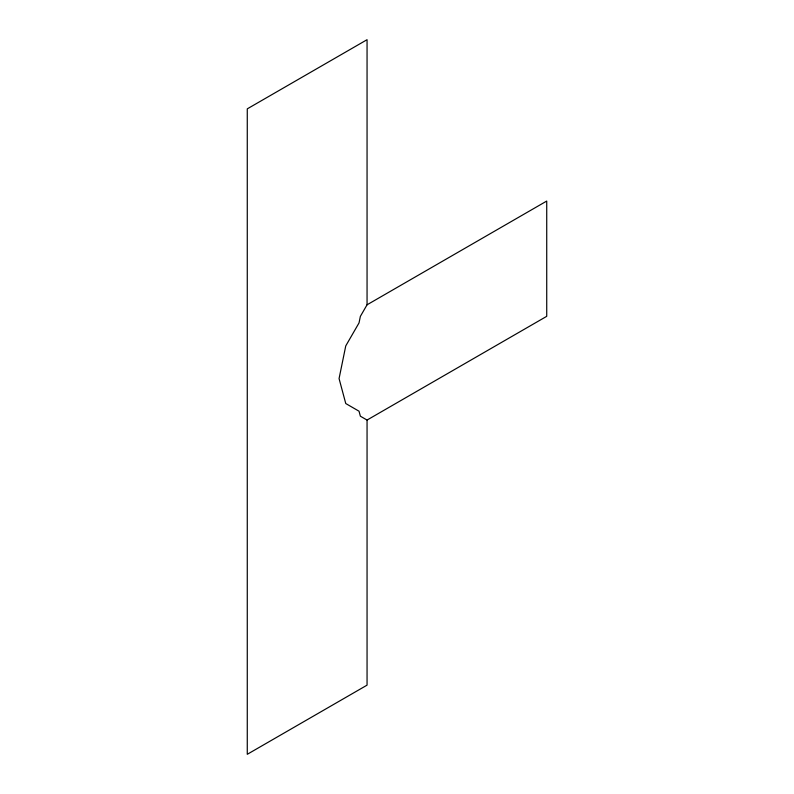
<?xml version="1.0" encoding="UTF-8"?>
<svg xmlns="http://www.w3.org/2000/svg" width="794" height="794" viewBox="0 0 794 794"><rect width="100%" height="100%" fill="white"/><g stroke="black" fill="none" stroke-linecap="round" stroke-linejoin="round"><path stroke-width="1.19" d="M367.056 304.797L360.367 316.379L359.027 322.91L345.757 345.906L339.068 378.579L345.757 403.531L359.027 411.203L360.367 416.195L367.056 420.056L367.056 685.143L247.271 754.3L247.271 108.857L367.056 39.7L367.056 304.797L546.729 201.061L546.729 316.32L367.056 420.056"/></g></svg>
